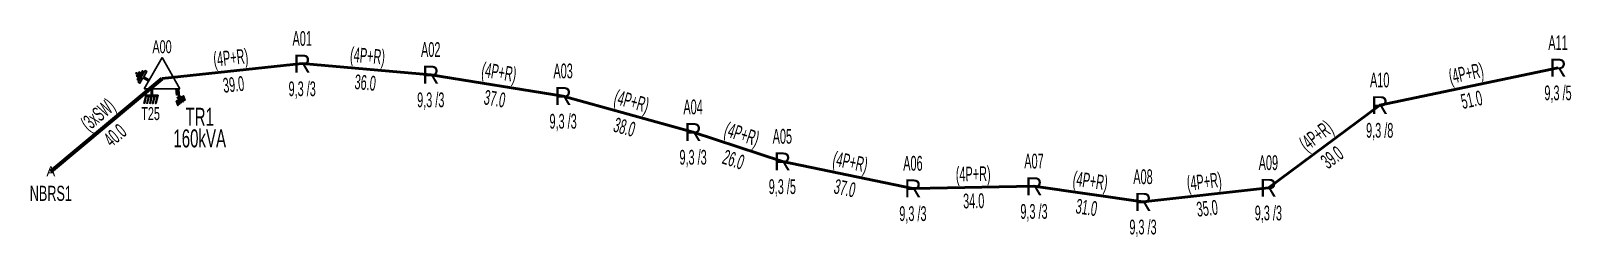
# Model space of a CAD drawing. Header units: millimetres. Extents: x 504681 to 505110, y 4590450 to 4590507.
import ezdxf
from ezdxf.enums import TextEntityAlignment as Align

# ---------------------------------------------------------------- set-up
doc = ezdxf.new("R2010")
doc.units = ezdxf.units.MM
for name, color, linetype, lineweight in [('DIREK_AG_MEVCUT', 3, 'Continuous', 25), ('HAT_AG_HAVAI_MEVCUT', 82, 'Continuous', 50), ('HAT_ENH_HAVAI_MEVCUT', 6, 'Continuous', 70), ('TRAFO_MEVCUT', 5, 'Continuous', 30), ('TRAFO_TADILAT_BYSK', 5, 'Continuous', 30)]:
    doc.layers.add(name, color=color, linetype=linetype, lineweight=lineweight)
doc.layers.add('NODE_ENH_MEVCUT', color=5, linetype='Continuous')
doc.styles.add('Direk', font='B_CAD')
doc.styles.get("Standard").update_dxf_attribs({"font": 'Arial'})

# ---------------------------------------------------------------- blocks, each defined once
blk = doc.blocks.new('MEV_DIREK')
h = blk.add_hatch(color=32)
h.paths.add_polyline_path([(-2.14, 0.97), (-2.35, 1.09), (-3.31, -0.55), (-3.09, -0.67), (-2.67, 0.06), (-1.89, -0.39), (-1.79, -0.22), (-2.56, 0.23)])
h.paths.add_polyline_path([(-3.46, -0.17), (-3.33, -0.25), (-2.61, 0.99), (-2.74, 1.06)])
h.paths.add_polyline_path([(-3.54, 0.29), (-3.41, 0.22), (-3.05, 0.82), (-3.18, 0.9)])
h.paths.add_polyline_path([(-3.58, 0.81), (-3.66, 0.68), (-3.53, 0.61), (-3.45, 0.74)])
h.paths.add_polyline_path([(-1.51, -2.34), (-2.26, -2.33), (-2.52, -3.47), (-2.42, -3.47), (-2.21, -2.53), (-1.91, -2.54), (-2.12, -3.47), (-2.02, -3.47), (-1.81, -2.54), (-1.51, -2.54), (-1.72, -3.47), (-1.62, -3.48), (-1.41, -2.54), (-1.11, -2.54), (-1.32, -3.48), (-1.22, -3.48), (-1.01, -2.54), (-0.71, -2.55), (-0.92, -3.48), (-0.82, -3.48), (-0.56, -2.35), (-1.31, -2.34), (-1.31, -1.44), (-1.51, -1.44)])
at = {"layer": 'TRAFO_MEVCUT'}
for points in [[(2.35, -1.57), (2.12, -1.92), (2.08, -1.44), (1.94, -1.44), (2.01, -2.32), (2.25, -1.96), (2.31, -2.67), (2.1, -2.67), (2.39, -2.87), (2.4, -2.86), (2.64, -2.49), (2.45, -2.63)], [(2.35, -1.57), (2.12, -1.92), (2.08, -1.44), (1.94, -1.44), (2.01, -2.32), (2.25, -1.96), (2.31, -2.67), (2.1, -2.67), (2.39, -2.87), (1.98, -3.19), (2.2, -3.79), (2.26, -3.74), (2.08, -3.26), (2.26, -3.13), (2.44, -3.6), (2.49, -3.56), (2.32, -3.08), (2.49, -2.94), (2.67, -3.42), (2.73, -3.38), (2.55, -2.9), (2.73, -2.76), (2.91, -3.24), (2.97, -3.2), (2.79, -2.72), (2.97, -2.58), (3.15, -3.06), (3.21, -3.01), (2.98, -2.42), (2.4, -2.86), (2.64, -2.49), (2.45, -2.63)], [(2.97, -2.58), (3.15, -3.06), (3.21, -3.01), (2.98, -2.42), (2.4, -2.86), (2.64, -2.49), (2.45, -2.63), (2.35, -1.57), (2.12, -1.92), (2.08, -1.44), (1.94, -1.44), (2.01, -2.32), (2.25, -1.96), (2.31, -2.67), (2.1, -2.67), (2.39, -2.87), (1.98, -3.19), (2.2, -3.79), (2.26, -3.74), (2.08, -3.26), (2.26, -3.13), (2.44, -3.6), (2.49, -3.56), (2.32, -3.08), (2.49, -2.94), (2.67, -3.42), (2.73, -3.38), (2.55, -2.9), (2.73, -2.76), (2.91, -3.24), (2.97, -3.2), (2.79, -2.72)]]:
    blk.add_hatch(color=32, dxfattribs=at).paths.add_polyline_path(points)
at = {"layer": 'TRAFO_MEVCUT', "linetype": 'Continuous'}
for p, q in [((-2.5, -1.44), (0, 2.89)), ((2.5, -1.44), (0, 2.89)), ((-2.5, -1.44), (2.5, -1.44))]:
    blk.add_line(p, q, dxfattribs=at)
at = {"layer": 'TRAFO_MEVCUT', "color": 32, "flags": 128}
blk.add_lwpolyline([(1.94, -1.44), (2.08, -1.44), (2.12, -1.92), (2.35, -1.57), (2.45, -2.63), (2.64, -2.49), (2.4, -2.86), (2.98, -2.42), (3.21, -3.01), (3.15, -3.06), (2.97, -2.58), (2.79, -2.72), (2.97, -3.2), (2.91, -3.24), (2.73, -2.76), (2.55, -2.9), (2.73, -3.38), (2.67, -3.42), (2.49, -2.94), (2.32, -3.08), (2.49, -3.56), (2.44, -3.6), (2.26, -3.13), (2.08, -3.26), (2.26, -3.74), (2.2, -3.79), (1.98, -3.19), (2.39, -2.87), (2.1, -2.67), (2.31, -2.67), (2.25, -1.96), (2.01, -2.32), (1.94, -1.44)], dxfattribs=at)
at = {"layer": 'TRAFO_TADILAT_BYSK', "color": 32, "flags": 128}
for points in [[(-3.53, 0.61), (-3.45, 0.74), (-3.58, 0.81), (-3.66, 0.68), (-3.53, 0.61)], [(-3.41, 0.22), (-3.05, 0.82), (-3.18, 0.9), (-3.54, 0.29), (-3.41, 0.22)], [(-3.33, -0.25), (-2.61, 0.99), (-2.74, 1.06), (-3.46, -0.17), (-3.33, -0.25)], [(-1.79, -0.22), (-2.56, 0.23), (-2.14, 0.97), (-2.35, 1.09), (-3.31, -0.55), (-3.09, -0.67), (-2.67, 0.06), (-1.89, -0.39), (-1.79, -0.22)], [(-1.31, -1.44), (-1.51, -1.44), (-1.51, -2.34), (-2.26, -2.33), (-2.52, -3.47), (-2.42, -3.47), (-2.21, -2.53), (-1.91, -2.54), (-2.12, -3.47), (-2.02, -3.47), (-1.81, -2.54), (-1.51, -2.54), (-1.72, -3.47), (-1.62, -3.48), (-1.41, -2.54), (-1.11, -2.54), (-1.32, -3.48), (-1.22, -3.48), (-1.01, -2.54), (-0.71, -2.55), (-0.92, -3.48), (-0.82, -3.48), (-0.56, -2.35), (-1.31, -2.34), (-1.31, -1.44)]]:
    blk.add_lwpolyline(points, dxfattribs=at)

msp = doc.modelspace()

# ---------------------------------------------------------------- linework, layer by layer
at = {"layer": 'HAT_AG_HAVAI_MEVCUT', "ltscale": 2}
for p, q in [((504717.524, 4590493.881), (504756.572782, 4590497.988294)), ((504756.572782, 4590497.988294), (504792.39038, 4590494.90721)), ((504792.39038, 4590494.90721), (504829.275442, 4590488.955151)), ((505056.804, 4590486.431), (505106.487, 4590496.845)), ((504829.275442, 4590488.955151), (504865.491014, 4590478.941629)), ((505025.778465, 4590463.433603), (505056.804, 4590486.431)), ((504865.491014, 4590478.941629), (504890.358, 4590470.764)), ((504890.358, 4590470.764), (504926.74039, 4590463.253778)), ((504926.74039, 4590463.253778), (504960.473612, 4590463.867522)), ((504960.473612, 4590463.867522), (504990.847962, 4590459.528329)), ((504990.847962, 4590459.528329), (505025.778465, 4590463.433603))]:
    msp.add_line(p, q, dxfattribs=at)
at = {"layer": 'HAT_ENH_HAVAI_MEVCUT', "ltscale": 2}
msp.add_line((504686.535607, 4590468.007643), (504717.524, 4590493.881), dxfattribs=at)

# ---------------------------------------------------------------- block references
at = {"layer": 'TRAFO_MEVCUT', "linetype": 'ByBlock', "xscale": 2, "yscale": 2, "zscale": 2}
msp.add_blockref('MEV_DIREK', (504717.524, 4590493.881), dxfattribs=at)

# ---------------------------------------------------------------- texts
at = {"layer": 'DIREK_AG_MEVCUT', "linetype": 'ByBlock', "width": 0.53}
for s, p in [('A01', (504756.572782, 4590504.988294)), ('A02', (504792.39038, 4590501.90721)), ('A11', (505106.487, 4590503.845)), ('A03', (504829.275442, 4590495.955151)), ('9,3 /3', (504756.572782, 4590490.988294)), ('A10', (505056.804, 4590493.431)), ('9,3 /3', (504792.39038, 4590487.90721)), ('9,3 /5', (505106.487, 4590489.845)), ('A04', (504865.491014, 4590485.941629)), ('9,3 /3', (504829.275442, 4590481.955151)), ('9,3 /8', (505056.804, 4590479.431)), ('A05', (504890.358, 4590477.764)), ('9,3 /3', (504865.491014, 4590471.941629)), ('A06', (504926.74039, 4590470.253778)), ('A07', (504960.473612, 4590470.867522)), ('A09', (505025.778465, 4590470.433603)), ('A08', (504990.847962, 4590466.528329)), ('9,3 /5', (504890.358, 4590463.764)), ('9,3 /3', (504960.473612, 4590456.867522)), ('9,3 /3', (505025.778465, 4590456.433603)), ('9,3 /3', (504926.74039, 4590456.253778)), ('9,3 /3', (504990.847962, 4590452.528329))]:
    msp.add_text(s, height=4.1, dxfattribs=at).set_placement(p, align=Align.MIDDLE_CENTER)
at = {"layer": 'DIREK_AG_MEVCUT', "linetype": 'ByBlock', "style": 'Direk'}
for p in [(504756.572782, 4590497.988294), (504792.39038, 4590494.90721), (505106.487, 4590496.845), (504829.275442, 4590488.955151), (505056.804, 4590486.431), (504865.491014, 4590478.941629), (504890.358, 4590470.764), (504926.74039, 4590463.253778), (504960.473612, 4590463.867522), (505025.778465, 4590463.433603), (504990.847962, 4590459.528329)]:
    msp.add_text('R', height=5, dxfattribs=at).set_placement(p, align=Align.MIDDLE_CENTER)
at = {"layer": 'HAT_AG_HAVAI_MEVCUT', "lineweight": 30, "width": 0.53}
for rotation, p in [(6.004502, (504736.87056, 4590497.62532)), (355.083434, (504774.627279, 4590498.141497)), (350.833329, (504811.103733, 4590493.60947)), (11.838317, (505081.296744, 4590493.301842)), (344.544001, (504847.836275, 4590485.58691)), (341.796299, (504878.455581, 4590476.467733)), (36.547357, (505040.278905, 4590476.298022)), (348.336561, (504908.892871, 4590468.673787)), (1.042328, (504943.576076, 4590465.260368)), (351.869898, (504975.901203, 4590463.38084)), (6.379248, (505008.124328, 4590463.17044))]:
    msp.add_text('(4P+R)', height=4.1, rotation=rotation, dxfattribs=at).set_placement(p, align=Align.CENTER)
for s, rotation, p in [('39.0', 6.004502, (504737.226222, 4590494.243974)), ('36.0', 355.083434, (504774.335882, 4590494.754007)), ('37.0', 350.833329, (504810.562089, 4590490.252891)), ('51.0', 11.838317, (505081.994256, 4590489.974158)), ('38.0', 344.544001, (504846.930181, 4590482.30987)), ('26.0', 341.796299, (504877.393433, 4590473.237896)), ('39.0', 36.547357, (505042.30356, 4590473.566581)), ('37.0', 348.336561, (504908.205519, 4590465.34399)), ('34.0', 1.042328, (504943.637926, 4590461.860931)), ('31.0', 351.869898, (504975.420371, 4590460.015011)), ('35.0', 6.379248, (505008.502099, 4590459.791492))]:
    msp.add_text(s, height=4.1, rotation=rotation, dxfattribs=at).set_placement(p, align=Align.TOP_CENTER)
at = {"layer": 'HAT_ENH_HAVAI_MEVCUT', "lineweight": 30, "width": 0.53}
msp.add_text('(3xSW)', height=4.1, rotation=39.859755, dxfattribs=at).set_placement((504700.940255, 4590482.249268), align=Align.CENTER)
msp.add_text('40.0', height=4.1, rotation=39.859755, dxfattribs=at).set_placement((504703.119351, 4590479.639375), align=Align.TOP_CENTER)
at = {"layer": 'NODE_ENH_MEVCUT', "style": 'Direk'}
msp.add_text('A', height=2.8, dxfattribs=at).set_placement((504686.535607, 4590468.007643), align=Align.MIDDLE_CENTER)
at = {"layer": 'NODE_ENH_MEVCUT', "width": 0.6}
msp.add_text('NBRS1', height=4.2, dxfattribs=at).set_placement((504686.535607, 4590464.007643), align=Align.TOP_CENTER)
at = {"layer": 'TRAFO_MEVCUT', "linetype": 'ByBlock', "width": 0.6}
for s, height, p in [('A00', 3.6, (504717.524, 4590500.881)), ('TR1', 5, (504728.016563, 4590480.689768)), ('160kVA', 5, (504728.016563, 4590474.689768))]:
    msp.add_text(s, height=height, dxfattribs=at).set_placement(p, align=Align.CENTER)
msp.add_text('T25', height=3.6, dxfattribs=at).set_placement((504714.33693, 4590485.881), align=Align.TOP_CENTER)

doc.saveas('drawing.dxf')
